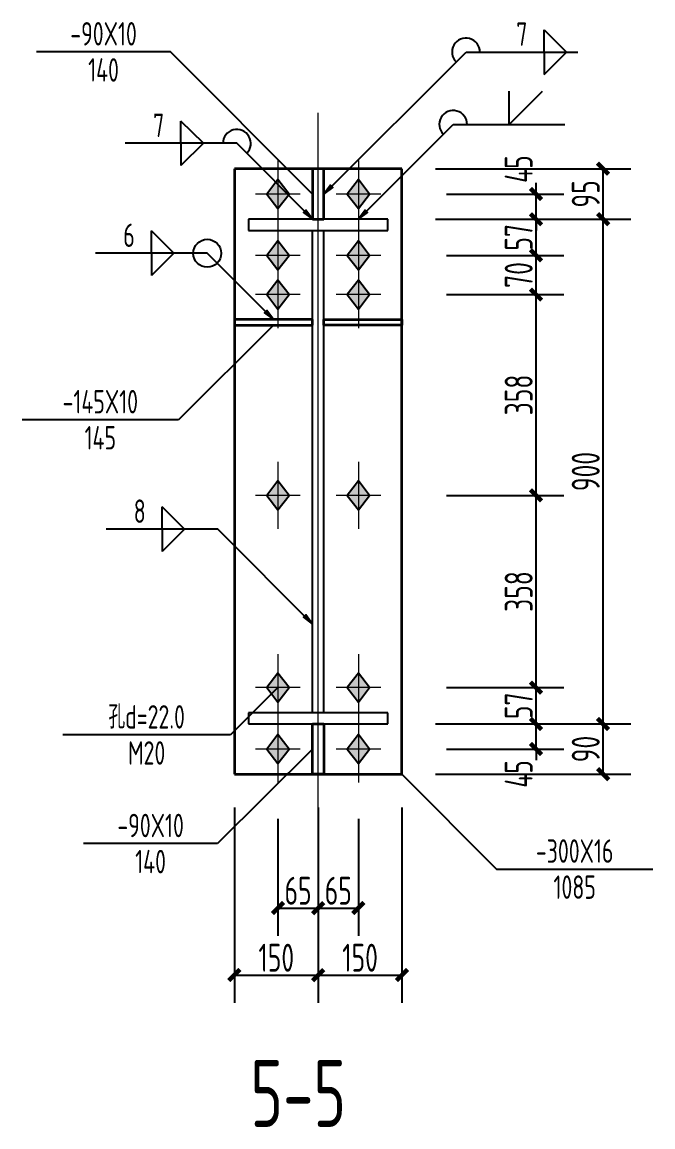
# Model space of a CAD drawing. Extents: x 69728788 to 150676229, y 15322671 to 43663798.
# Drawn here: x 75292364 to 75298011, y 19710259 to 19720158 of the extents above; entities that cross this region are included whole.
import ezdxf
from ezdxf.enums import TextEntityAlignment as Align

# ---------------------------------------------------------------- set-up
doc = ezdxf.new("R2010")
doc.units = 0
doc.header["$LTSCALE"] = 1000
doc.header["$MEASUREMENT"] = 0
doc.linetypes.add('线型6', pattern=[8.75, 5, -1.25, 1.25, -1.25])
doc.layers.get('0').update_dxf_attribs({"linetype": 'CONTINUOUS'})
doc.layers.get('DEFPOINTS').update_dxf_attribs({"linetype": 'CONTINUOUS'})
for name, color, linetype in [('10', 7, 'CONTINUOUS'), ('尺寸标注', 253, 'CONTINUOUS'), ('焊缝标注', 253, 'CONTINUOUS'), ('螺栓孔标注', 253, 'CONTINUOUS'), ('钢板标注', 253, 'CONTINUOUS')]:
    doc.layers.add(name, color=color, linetype=linetype)
doc.layers.add('20', color=2, linetype='CONTINUOUS', lineweight=35)
doc.styles.add('PkpmHz', font='Pkpmeng', dxfattribs={"width": 0.7, "bigfont": 'hztxt'})
doc.styles.add('TSSD_Rein', font='atssdeng.shx', dxfattribs={"width": 0.7, "bigfont": 'atssdchn.shx'})
doc.dimstyles.new('Pkpm_1.00', dxfattribs={"dimtxt": 250, "dimasz": 100, "dimexe": 250, "dimexo": 0.0625, "dimgap": 30, "dimtad": 1, "dimdec": 0, "dimrnd": 5, "dimzin": 0, "dimdsep": 46, "dimtxsty": 'PkpmHz', "dimblk1": 'ARCHTICK', "dimblk2": 'ARCHTICK', "dimsah": 1, "dimcen": 0.09, "dimadec": 0, "dimazin": 0, "dimtfac": 1, "dimtdec": 0, "dimtmove": 2, "dimatfit": 1, "dimfxl": 1, "dimtolj": 1, "dimtzin": 0, "dimarcsym": 0})

# ---------------------------------------------------------------- blocks, each defined once
blk = doc.blocks.new('_ArchTick')
at = {"color": 0, "linetype": 'ByBlock', "const_width": 0.4}
blk.add_lwpolyline([(-0.5, -0.5), (0.5, 0.5)], dxfattribs=at)
blk = doc.blocks.new('*D1389')
at = {"layer": 'DEFPOINTS', "color": 0, "linetype": 'Continuous'}
for p in [(75295764.5, 19718616.9), (75296964.5, 19718616.9), (75295764.5, 19718391.9)]:
    blk.add_point(p, dxfattribs=at)
at = {"layer": '尺寸标注', "color": 0, "linetype": 'Continuous', "lineweight": -2}
for p, q in [((75296964.5, 19718616.9), (75296964.5, 19718716.9)), ((75296164.5, 19718616.9), (75297214.5, 19718616.9)), ((75296964.5, 19718391.9), (75296964.5, 19718616.9)), ((75296164.5, 19718391.9), (75297214.5, 19718391.9)), ((75296964.5, 19718391.9), (75296964.5, 19718291.9))]:
    blk.add_line(p, q, dxfattribs=at)
at = {"layer": '尺寸标注', "color": 0, "linetype": 'Continuous', "lineweight": -2, "xscale": 100, "yscale": 100, "zscale": 100}
for p, rotation in [((75296964.5, 19718616.9), 270), ((75296964.5, 19718391.9), 90)]:
    blk.add_blockref('_ArchTick', p, dxfattribs=dict(at, rotation=rotation))
at = {"layer": '尺寸标注', "color": 0, "linetype": 'Continuous', "insert": (75296809.3, 19718840.6), "char_height": 250, "attachment_point": 5, "rotation": 90, "style": 'PkpmHz'}
blk.add_mtext('\\A1;45', dxfattribs=at)
blk = doc.blocks.new('*D1390')
at = {"layer": 'DEFPOINTS', "color": 0, "linetype": 'Continuous'}
for p in [(75295764.5, 19718391.9), (75296964.5, 19718391.9), (75295764.5, 19718066.9)]:
    blk.add_point(p, dxfattribs=at)
at = {"layer": '尺寸标注', "color": 0, "linetype": 'Continuous', "lineweight": -2}
for p, q in [((75296164.5, 19718391.9), (75297214.5, 19718391.9)), ((75296964.5, 19718066.9), (75296964.5, 19718391.9)), ((75296164.5, 19718066.9), (75297214.5, 19718066.9))]:
    blk.add_line(p, q, dxfattribs=at)
at = {"layer": '尺寸标注', "color": 0, "linetype": 'Continuous', "lineweight": -2, "xscale": 100, "yscale": 100, "zscale": 100}
for p, rotation in [((75296964.5, 19718391.9), 90), ((75296964.5, 19718066.9), 270)]:
    blk.add_blockref('_ArchTick', p, dxfattribs=dict(at, rotation=rotation))
at = {"layer": '尺寸标注', "color": 0, "linetype": 'Continuous', "insert": (75296809.5, 19718229.4), "char_height": 250, "attachment_point": 5, "rotation": 90, "style": 'PkpmHz'}
blk.add_mtext('\\A1;57', dxfattribs=at)
blk = doc.blocks.new('*D1391')
at = {"layer": 'DEFPOINTS', "color": 0, "linetype": 'Continuous'}
for p in [(75295764.5, 19718066.9), (75296964.5, 19718066.9), (75295764.5, 19717716.9)]:
    blk.add_point(p, dxfattribs=at)
at = {"layer": '尺寸标注', "color": 0, "linetype": 'Continuous', "lineweight": -2}
for p, q in [((75296164.5, 19718066.9), (75297214.5, 19718066.9)), ((75296964.5, 19717716.9), (75296964.5, 19718066.9)), ((75296164.5, 19717716.9), (75297214.5, 19717716.9))]:
    blk.add_line(p, q, dxfattribs=at)
at = {"layer": '尺寸标注', "color": 0, "linetype": 'Continuous', "lineweight": -2, "xscale": 100, "yscale": 100, "zscale": 100}
for p, rotation in [((75296964.5, 19718066.9), 90), ((75296964.5, 19717716.9), 270)]:
    blk.add_blockref('_ArchTick', p, dxfattribs=dict(at, rotation=rotation))
at = {"layer": '尺寸标注', "color": 0, "linetype": 'Continuous', "insert": (75296809.5, 19717891.9), "char_height": 250, "attachment_point": 5, "rotation": 90, "style": 'PkpmHz'}
blk.add_mtext('\\A1;70', dxfattribs=at)
blk = doc.blocks.new('*D1392')
at = {"layer": 'DEFPOINTS', "color": 0, "linetype": 'Continuous'}
for p in [(75295764.5, 19713869.5), (75296964.5, 19713869.5), (75295764.5, 19713644.5)]:
    blk.add_point(p, dxfattribs=at)
at = {"layer": '尺寸标注', "color": 0, "linetype": 'Continuous', "lineweight": -2}
for p, q in [((75296964.5, 19713869.5), (75296964.5, 19713969.5)), ((75296164.5, 19713869.5), (75297214.5, 19713869.5)), ((75296964.5, 19713644.5), (75296964.5, 19713869.5)), ((75296164.5, 19713644.5), (75297214.5, 19713644.5)), ((75296964.5, 19713644.5), (75296964.5, 19713544.5))]:
    blk.add_line(p, q, dxfattribs=at)
at = {"layer": '尺寸标注', "color": 0, "linetype": 'Continuous', "lineweight": -2, "xscale": 100, "yscale": 100, "zscale": 100}
for p, rotation in [((75296964.5, 19713869.5), 270), ((75296964.5, 19713644.5), 90)]:
    blk.add_blockref('_ArchTick', p, dxfattribs=dict(at, rotation=rotation))
at = {"layer": '尺寸标注', "color": 0, "linetype": 'Continuous', "insert": (75296809.3, 19713420.9), "char_height": 250, "attachment_point": 5, "rotation": 90, "style": 'PkpmHz'}
blk.add_mtext('\\A1;45', dxfattribs=at)
blk = doc.blocks.new('*D1393')
at = {"layer": 'DEFPOINTS', "color": 0, "linetype": 'Continuous'}
for p in [(75295764.5, 19714194.5), (75296964.5, 19714194.5), (75295764.5, 19713869.5)]:
    blk.add_point(p, dxfattribs=at)
at = {"layer": '尺寸标注', "color": 0, "linetype": 'Continuous', "lineweight": -2}
for p, q in [((75296164.5, 19714194.5), (75297214.5, 19714194.5)), ((75296964.5, 19713869.5), (75296964.5, 19714194.5)), ((75296164.5, 19713869.5), (75297214.5, 19713869.5))]:
    blk.add_line(p, q, dxfattribs=at)
at = {"layer": '尺寸标注', "color": 0, "linetype": 'Continuous', "lineweight": -2, "xscale": 100, "yscale": 100, "zscale": 100}
for p, rotation in [((75296964.5, 19714194.5), 90), ((75296964.5, 19713869.5), 270)]:
    blk.add_blockref('_ArchTick', p, dxfattribs=dict(at, rotation=rotation))
at = {"layer": '尺寸标注', "color": 0, "linetype": 'Continuous', "insert": (75296809.5, 19714032), "char_height": 250, "attachment_point": 5, "rotation": 90, "style": 'PkpmHz'}
blk.add_mtext('\\A1;57', dxfattribs=at)
blk = doc.blocks.new('*D1394')
at = {"layer": 'DEFPOINTS', "color": 0, "linetype": 'Continuous'}
for p in [(75295764.5, 19717716.9), (75296964.5, 19717716.9), (75295764.5, 19715916.9)]:
    blk.add_point(p, dxfattribs=at)
at = {"layer": '尺寸标注', "color": 0, "linetype": 'Continuous', "lineweight": -2}
for p, q in [((75296164.5, 19717716.9), (75297214.5, 19717716.9)), ((75296964.5, 19715916.9), (75296964.5, 19717716.9)), ((75296164.5, 19715916.9), (75297214.5, 19715916.9))]:
    blk.add_line(p, q, dxfattribs=at)
at = {"layer": '尺寸标注', "color": 0, "linetype": 'Continuous', "lineweight": -2, "xscale": 100, "yscale": 100, "zscale": 100}
for p, rotation in [((75296964.5, 19717716.9), 90), ((75296964.5, 19715916.9), 270)]:
    blk.add_blockref('_ArchTick', p, dxfattribs=dict(at, rotation=rotation))
at = {"layer": '尺寸标注', "color": 0, "linetype": 'Continuous', "insert": (75296809.5, 19716816.9), "char_height": 250, "attachment_point": 5, "rotation": 90, "style": 'PkpmHz'}
blk.add_mtext('\\A1;358', dxfattribs=at)
blk = doc.blocks.new('*D1395')
at = {"layer": 'DEFPOINTS', "color": 0, "linetype": 'Continuous'}
for p in [(75295764.5, 19715916.9), (75296964.5, 19715916.9), (75295764.5, 19714194.5)]:
    blk.add_point(p, dxfattribs=at)
at = {"layer": '尺寸标注', "color": 0, "linetype": 'Continuous', "lineweight": -2}
for p, q in [((75296164.5, 19715916.9), (75297214.5, 19715916.9)), ((75296964.5, 19714194.5), (75296964.5, 19715916.9)), ((75296164.5, 19714194.5), (75297214.5, 19714194.5))]:
    blk.add_line(p, q, dxfattribs=at)
at = {"layer": '尺寸标注', "color": 0, "linetype": 'Continuous', "lineweight": -2, "xscale": 100, "yscale": 100, "zscale": 100}
for p, rotation in [((75296964.5, 19715916.9), 90), ((75296964.5, 19714194.5), 270)]:
    blk.add_blockref('_ArchTick', p, dxfattribs=dict(at, rotation=rotation))
at = {"layer": '尺寸标注', "color": 0, "linetype": 'Continuous', "insert": (75296809.5, 19715055.7), "char_height": 250, "attachment_point": 5, "rotation": 90, "style": 'PkpmHz'}
blk.add_mtext('\\A1;358', dxfattribs=at)
blk = doc.blocks.new('*D1396')
at = {"layer": 'DEFPOINTS', "color": 0, "linetype": 'Continuous'}
for p in [(75294654.5, 19713419.5), (75295014.5, 19713419.5), (75295014.5, 19712219.5)]:
    blk.add_point(p, dxfattribs=at)
at = {"layer": '尺寸标注', "color": 0, "linetype": 'Continuous', "lineweight": -2}
for p, q in [((75294654.5, 19713019.5), (75294654.5, 19711969.5)), ((75295014.5, 19713019.5), (75295014.5, 19711969.5)), ((75294654.5, 19712219.5), (75295014.5, 19712219.5))]:
    blk.add_line(p, q, dxfattribs=at)
at = {"layer": '尺寸标注', "color": 0, "linetype": 'Continuous', "lineweight": -2, "xscale": 100, "yscale": 100, "zscale": 100, "rotation": 180}
blk.add_blockref('_ArchTick', (75294654.5, 19712219.5), dxfattribs=at)
at = {"layer": '尺寸标注', "color": 0, "linetype": 'Continuous', "lineweight": -2, "xscale": 100, "yscale": 100, "zscale": 100}
blk.add_blockref('_ArchTick', (75295014.5, 19712219.5), dxfattribs=at)
at = {"layer": '尺寸标注', "color": 0, "linetype": 'Continuous', "insert": (75294834.5, 19712374.5), "char_height": 250, "attachment_point": 5, "style": 'PkpmHz'}
blk.add_mtext('\\A1;65', dxfattribs=at)
blk = doc.blocks.new('*D1397')
at = {"layer": 'DEFPOINTS', "color": 0, "linetype": 'Continuous'}
for p in [(75295014.5, 19713419.5), (75295374.5, 19713419.5), (75295374.5, 19712219.5)]:
    blk.add_point(p, dxfattribs=at)
at = {"layer": '尺寸标注', "color": 0, "linetype": 'Continuous', "lineweight": -2}
for p, q in [((75295014.5, 19713019.5), (75295014.5, 19711969.5)), ((75295374.5, 19713019.5), (75295374.5, 19711969.5)), ((75295014.5, 19712219.5), (75295374.5, 19712219.5))]:
    blk.add_line(p, q, dxfattribs=at)
at = {"layer": '尺寸标注', "color": 0, "linetype": 'Continuous', "lineweight": -2, "xscale": 100, "yscale": 100, "zscale": 100, "rotation": 180}
blk.add_blockref('_ArchTick', (75295014.5, 19712219.5), dxfattribs=at)
at = {"layer": '尺寸标注', "color": 0, "linetype": 'Continuous', "lineweight": -2, "xscale": 100, "yscale": 100, "zscale": 100}
blk.add_blockref('_ArchTick', (75295374.5, 19712219.5), dxfattribs=at)
at = {"layer": '尺寸标注', "color": 0, "linetype": 'Continuous', "insert": (75295194.5, 19712374.5), "char_height": 250, "attachment_point": 5, "style": 'PkpmHz'}
blk.add_mtext('\\A1;65', dxfattribs=at)
blk = doc.blocks.new('*D1398')
at = {"layer": 'DEFPOINTS', "color": 0, "linetype": 'Continuous'}
for p in [(75294264.5, 19713419.5), (75295014.5, 19713419.5), (75295014.5, 19711619.5)]:
    blk.add_point(p, dxfattribs=at)
at = {"layer": '尺寸标注', "color": 0, "linetype": 'Continuous', "lineweight": -2}
for p, q in [((75294264.5, 19713119.5), (75294264.5, 19711369.5)), ((75295014.5, 19713119.5), (75295014.5, 19711369.5)), ((75294264.5, 19711619.5), (75295014.5, 19711619.5))]:
    blk.add_line(p, q, dxfattribs=at)
at = {"layer": '尺寸标注', "color": 0, "linetype": 'Continuous', "lineweight": -2, "xscale": 100, "yscale": 100, "zscale": 100, "rotation": 180}
blk.add_blockref('_ArchTick', (75294264.5, 19711619.5), dxfattribs=at)
at = {"layer": '尺寸标注', "color": 0, "linetype": 'Continuous', "lineweight": -2, "xscale": 100, "yscale": 100, "zscale": 100}
blk.add_blockref('_ArchTick', (75295014.5, 19711619.5), dxfattribs=at)
at = {"layer": '尺寸标注', "color": 0, "linetype": 'Continuous', "insert": (75294639.5, 19711774.5), "char_height": 250, "attachment_point": 5, "style": 'PkpmHz'}
blk.add_mtext('\\A1;150', dxfattribs=at)
blk = doc.blocks.new('*D1399')
at = {"layer": 'DEFPOINTS', "color": 0, "linetype": 'Continuous'}
for p in [(75295014.5, 19713419.5), (75295764.5, 19713419.5), (75295764.5, 19711619.5)]:
    blk.add_point(p, dxfattribs=at)
at = {"layer": '尺寸标注', "color": 0, "linetype": 'Continuous', "lineweight": -2}
for p, q in [((75295014.5, 19713119.5), (75295014.5, 19711369.5)), ((75295764.5, 19713119.5), (75295764.5, 19711369.5)), ((75295014.5, 19711619.5), (75295764.5, 19711619.5))]:
    blk.add_line(p, q, dxfattribs=at)
at = {"layer": '尺寸标注', "color": 0, "linetype": 'Continuous', "lineweight": -2, "xscale": 100, "yscale": 100, "zscale": 100, "rotation": 180}
blk.add_blockref('_ArchTick', (75295014.5, 19711619.5), dxfattribs=at)
at = {"layer": '尺寸标注', "color": 0, "linetype": 'Continuous', "lineweight": -2, "xscale": 100, "yscale": 100, "zscale": 100}
blk.add_blockref('_ArchTick', (75295764.5, 19711619.5), dxfattribs=at)
at = {"layer": '尺寸标注', "color": 0, "linetype": 'Continuous', "insert": (75295389.5, 19711774.5), "char_height": 250, "attachment_point": 5, "style": 'PkpmHz'}
blk.add_mtext('\\A1;150', dxfattribs=at)
blk = doc.blocks.new('*D1400')
at = {"layer": 'DEFPOINTS', "color": 0, "linetype": 'Continuous'}
for p in [(75295764.5, 19713869.5), (75297564.5, 19713869.5), (75295764.5, 19713419.5)]:
    blk.add_point(p, dxfattribs=at)
at = {"layer": '尺寸标注', "color": 0, "linetype": 'Continuous', "lineweight": -2}
for p, q in [((75296064.5, 19713869.5), (75297814.5, 19713869.5)), ((75297564.5, 19713419.5), (75297564.5, 19713869.5)), ((75296064.5, 19713419.5), (75297814.5, 19713419.5))]:
    blk.add_line(p, q, dxfattribs=at)
at = {"layer": '尺寸标注', "color": 0, "linetype": 'Continuous', "lineweight": -2, "xscale": 100, "yscale": 100, "zscale": 100}
for p, rotation in [((75297564.5, 19713869.5), 90), ((75297564.5, 19713419.5), 270)]:
    blk.add_blockref('_ArchTick', p, dxfattribs=dict(at, rotation=rotation))
at = {"layer": '尺寸标注', "color": 0, "linetype": 'Continuous', "insert": (75297409.5, 19713644.5), "char_height": 250, "attachment_point": 5, "rotation": 90, "style": 'PkpmHz'}
blk.add_mtext('\\A1;90', dxfattribs=at)
blk = doc.blocks.new('*D1401')
at = {"layer": 'DEFPOINTS', "color": 0, "linetype": 'Continuous'}
for p in [(75295764.5, 19718391.9), (75297564.5, 19718391.9), (75295764.5, 19713869.5)]:
    blk.add_point(p, dxfattribs=at)
at = {"layer": '尺寸标注', "color": 0, "linetype": 'Continuous', "lineweight": -2}
for p, q in [((75296064.5, 19718391.9), (75297814.5, 19718391.9)), ((75297564.5, 19713869.5), (75297564.5, 19718391.9)), ((75296064.5, 19713869.5), (75297814.5, 19713869.5))]:
    blk.add_line(p, q, dxfattribs=at)
at = {"layer": '尺寸标注', "color": 0, "linetype": 'Continuous', "lineweight": -2, "xscale": 100, "yscale": 100, "zscale": 100}
for p, rotation in [((75297564.5, 19718391.9), 90), ((75297564.5, 19713869.5), 270)]:
    blk.add_blockref('_ArchTick', p, dxfattribs=dict(at, rotation=rotation))
at = {"layer": '尺寸标注', "color": 0, "linetype": 'Continuous', "insert": (75297409.5, 19716130.7), "char_height": 250, "attachment_point": 5, "rotation": 90, "style": 'PkpmHz'}
blk.add_mtext('\\A1;900', dxfattribs=at)
blk = doc.blocks.new('*D1402')
at = {"layer": 'DEFPOINTS', "color": 0, "linetype": 'Continuous'}
for p in [(75295764.5, 19718844.5), (75297564.5, 19718844.5), (75295764.5, 19718391.9)]:
    blk.add_point(p, dxfattribs=at)
at = {"layer": '尺寸标注', "color": 0, "linetype": 'Continuous', "lineweight": -2}
for p, q in [((75296064.5, 19718844.5), (75297814.5, 19718844.5)), ((75297564.5, 19718391.9), (75297564.5, 19718844.5)), ((75296064.5, 19718391.9), (75297814.5, 19718391.9))]:
    blk.add_line(p, q, dxfattribs=at)
at = {"layer": '尺寸标注', "color": 0, "linetype": 'Continuous', "lineweight": -2, "xscale": 100, "yscale": 100, "zscale": 100}
for p, rotation in [((75297564.5, 19718844.5), 90), ((75297564.5, 19718391.9), 270)]:
    blk.add_blockref('_ArchTick', p, dxfattribs=dict(at, rotation=rotation))
at = {"layer": '尺寸标注', "color": 0, "linetype": 'Continuous', "insert": (75297409.5, 19718618.2), "char_height": 250, "attachment_point": 5, "rotation": 90, "style": 'PkpmHz'}
blk.add_mtext('\\A1;95', dxfattribs=at)

msp = doc.modelspace()

# ---------------------------------------------------------------- hatches: boundary and pattern name
at = {"layer": '10'}
for points in [[(75294654.5, 19718746.9), (75294554.5, 19718616.9), (75294654.5, 19718486.9), (75294754.5, 19718616.9)], [(75295374.5, 19718746.9), (75295274.5, 19718616.9), (75295374.5, 19718486.9), (75295474.5, 19718616.9)], [(75294654.5, 19718196.9), (75294554.5, 19718066.9), (75294654.5, 19717936.9), (75294754.5, 19718066.9)], [(75295374.5, 19718196.9), (75295274.5, 19718066.9), (75295374.5, 19717936.9), (75295474.5, 19718066.9)], [(75294654.5, 19717846.9), (75294554.5, 19717716.9), (75294654.5, 19717586.9), (75294754.5, 19717716.9)], [(75295374.5, 19717846.9), (75295274.5, 19717716.9), (75295374.5, 19717586.9), (75295474.5, 19717716.9)], [(75294654.5, 19716046.9), (75294554.5, 19715916.9), (75294654.5, 19715786.9), (75294754.5, 19715916.9)], [(75295374.5, 19716046.9), (75295274.5, 19715916.9), (75295374.5, 19715786.9), (75295474.5, 19715916.9)], [(75294654.5, 19714324.5), (75294554.5, 19714194.5), (75294654.5, 19714064.5), (75294754.5, 19714194.5)], [(75295374.5, 19714324.5), (75295274.5, 19714194.5), (75295374.5, 19714064.5), (75295474.5, 19714194.5)], [(75294654.5, 19713774.5), (75294554.5, 19713644.5), (75294654.5, 19713514.5), (75294754.5, 19713644.5)], [(75295374.5, 19713774.5), (75295274.5, 19713644.5), (75295374.5, 19713514.5), (75295474.5, 19713644.5)]]:
    msp.add_hatch(color=1, dxfattribs=at).paths.add_polyline_path(points)
at = {"layer": '焊缝标注'}
for points in [[(75295064.5, 19718616.9), (75295145.9, 19718677), (75295124.6, 19718698.2)], [(75294964.5, 19718391.9), (75294904.5, 19718473.3), (75294883.3, 19718452.1)], [(75295374.5, 19718391.9), (75295455.9, 19718452), (75295434.6, 19718473.2)], [(75294614.5, 19717491.9), (75294554.5, 19717573.3), (75294533.3, 19717552.1)], [(75294964.5, 19714764.3), (75294904.5, 19714845.6), (75294883.3, 19714824.5)]]:
    msp.add_hatch(color=256, dxfattribs=at).paths.add_polyline_path(points)

# ---------------------------------------------------------------- linework, layer by layer
at = {"layer": '10', "linetype": '线型6', "lineweight": 18, "ltscale": 100}
msp.add_line((75295014.5, 19712919.5), (75295014.5, 19719344.5), dxfattribs=at)
at = {"layer": '10', "color": 9, "lineweight": 18, "ltscale": 100}
for p, q in [((75294654.5, 19718916.9), (75294654.5, 19718316.9)), ((75295374.5, 19718916.9), (75295374.5, 19718316.9)), ((75294854.5, 19718616.9), (75294454.5, 19718616.9)), ((75295574.5, 19718616.9), (75295174.5, 19718616.9)), ((75294654.5, 19718366.9), (75294654.5, 19717766.9)), ((75295374.5, 19718366.9), (75295374.5, 19717766.9)), ((75294854.5, 19718066.9), (75294454.5, 19718066.9)), ((75294654.5, 19718016.9), (75294654.5, 19717416.9)), ((75295574.5, 19718066.9), (75295174.5, 19718066.9)), ((75295374.5, 19718016.9), (75295374.5, 19717416.9)), ((75294854.5, 19717716.9), (75294454.5, 19717716.9)), ((75295574.5, 19717716.9), (75295174.5, 19717716.9)), ((75294654.5, 19716216.9), (75294654.5, 19715616.9)), ((75295374.5, 19716216.9), (75295374.5, 19715616.9)), ((75294854.5, 19715916.9), (75294454.5, 19715916.9)), ((75295574.5, 19715916.9), (75295174.5, 19715916.9)), ((75294654.5, 19714494.5), (75294654.5, 19713894.5)), ((75295374.5, 19714494.5), (75295374.5, 19713894.5)), ((75294854.5, 19714194.5), (75294454.5, 19714194.5)), ((75295574.5, 19714194.5), (75295174.5, 19714194.5)), ((75294654.5, 19713944.5), (75294654.5, 19713344.5)), ((75295374.5, 19713944.5), (75295374.5, 19713344.5)), ((75294854.5, 19713644.5), (75294454.5, 19713644.5)), ((75295574.5, 19713644.5), (75295174.5, 19713644.5))]:
    msp.add_line(p, q, dxfattribs=at)
at = {"layer": '10', "color": 3, "ltscale": 100}
for p, q in [((75295639.5, 19718391.9), (75294389.5, 19718391.9)), ((75294389.5, 19718391.9), (75294389.5, 19718291.9)), ((75295639.5, 19718291.9), (75295639.5, 19718391.9)), ((75294389.5, 19718291.9), (75295639.5, 19718291.9)), ((75294964.5, 19713969.5), (75294964.5, 19718291.9)), ((75295064.5, 19713969.5), (75295064.5, 19718291.9)), ((75295639.5, 19713969.5), (75294389.5, 19713969.5)), ((75294389.5, 19713969.5), (75294389.5, 19713869.5)), ((75295639.5, 19713869.5), (75295639.5, 19713969.5)), ((75294389.5, 19713869.5), (75295639.5, 19713869.5))]:
    msp.add_line(p, q, dxfattribs=at)
at = {"layer": '10', "color": 1, "linetype": 'Continuous'}
for points in [[(75294654.5, 19718746.9), (75294554.5, 19718616.9), (75294654.5, 19718486.9), (75294754.5, 19718616.9)], [(75295374.5, 19718746.9), (75295274.5, 19718616.9), (75295374.5, 19718486.9), (75295474.5, 19718616.9)], [(75294654.5, 19718196.9), (75294554.5, 19718066.9), (75294654.5, 19717936.9), (75294754.5, 19718066.9)], [(75295374.5, 19718196.9), (75295274.5, 19718066.9), (75295374.5, 19717936.9), (75295474.5, 19718066.9)], [(75294654.5, 19717846.9), (75294554.5, 19717716.9), (75294654.5, 19717586.9), (75294754.5, 19717716.9)], [(75295374.5, 19717846.9), (75295274.5, 19717716.9), (75295374.5, 19717586.9), (75295474.5, 19717716.9)], [(75294654.5, 19716046.9), (75294554.5, 19715916.9), (75294654.5, 19715786.9), (75294754.5, 19715916.9)], [(75295374.5, 19716046.9), (75295274.5, 19715916.9), (75295374.5, 19715786.9), (75295474.5, 19715916.9)], [(75294654.5, 19714324.5), (75294554.5, 19714194.5), (75294654.5, 19714064.5), (75294754.5, 19714194.5)], [(75295374.5, 19714324.5), (75295274.5, 19714194.5), (75295374.5, 19714064.5), (75295474.5, 19714194.5)], [(75294654.5, 19713774.5), (75294554.5, 19713644.5), (75294654.5, 19713514.5), (75294754.5, 19713644.5)], [(75295374.5, 19713774.5), (75295274.5, 19713644.5), (75295374.5, 19713514.5), (75295474.5, 19713644.5)]]:
    msp.add_lwpolyline(points, close=True, dxfattribs=at)
at = {"layer": '20', "ltscale": 100}
for p, q in [((75295764.5, 19718844.5), (75294264.5, 19718844.5)), ((75294264.5, 19718844.5), (75294264.5, 19713419.5)), ((75295064.5, 19718841.9), (75294964.5, 19718841.9)), ((75294964.5, 19718841.9), (75294964.5, 19718391.9)), ((75295064.5, 19718391.9), (75295064.5, 19718841.9)), ((75295764.5, 19713419.5), (75295764.5, 19718844.5)), ((75294964.5, 19718391.9), (75295064.5, 19718391.9)), ((75294964.5, 19717491.9), (75294264.5, 19717491.9)), ((75294264.5, 19717491.9), (75294264.5, 19717441.9)), ((75294264.5, 19717441.9), (75294964.5, 19717441.9)), ((75294964.5, 19717441.9), (75294964.5, 19717491.9)), ((75295064.5, 19717491.9), (75295764.5, 19717491.9)), ((75295064.5, 19717441.9), (75295064.5, 19717491.9)), ((75295764.5, 19717441.9), (75295064.5, 19717441.9)), ((75295764.5, 19717491.9), (75295764.5, 19717441.9)), ((75294964.5, 19713869.5), (75295064.5, 19713869.5)), ((75294964.5, 19713419.5), (75294964.5, 19713869.5)), ((75295064.5, 19713869.5), (75295064.5, 19713419.5)), ((75294264.5, 19713419.5), (75295764.5, 19713419.5)), ((75295064.5, 19713419.5), (75294964.5, 19713419.5))]:
    msp.add_line(p, q, dxfattribs=at)
at = {"layer": '焊缝标注', "ltscale": 100}
for p, q in [((75297037.8, 19720089.2), (75297237.8, 19719889.2)), ((75297037.8, 19719889.2), (75297037.8, 19720089.2)), ((75295064.5, 19718616.9), (75296337.8, 19719889.2)), ((75296337.8, 19719889.2), (75297337.8, 19719889.2)), ((75297037.8, 19719689.2), (75297237.8, 19719889.2)), ((75297037.8, 19719889.2), (75297037.8, 19719689.2)), ((75296723.4, 19719240.1), (75296723.4, 19719540.1)), ((75296723.4, 19719240.1), (75297023.4, 19719540.1)), ((75293986.5, 19719071.6), (75293786.5, 19719271.6)), ((75293786.5, 19719071.6), (75293786.5, 19719271.6)), ((75295374.5, 19718391.9), (75296223.4, 19719240.1)), ((75296223.4, 19719240.1), (75297223.4, 19719240.1)), ((75294286.5, 19719071.6), (75293286.5, 19719071.6)), ((75293986.5, 19719071.6), (75293786.5, 19718871.6)), ((75293786.5, 19719071.6), (75293786.5, 19718871.6)), ((75294964.5, 19718391.9), (75294286.5, 19719071.6)), ((75293721.3, 19718086.6), (75293521.3, 19718286.6)), ((75293521.3, 19718086.6), (75293521.3, 19718286.6)), ((75294021.3, 19718086.6), (75293021.3, 19718086.6)), ((75293721.3, 19718086.6), (75293521.3, 19717886.6)), ((75293521.3, 19718086.6), (75293521.3, 19717886.6)), ((75294614.5, 19717491.9), (75294021.3, 19718086.6)), ((75293817, 19715613.8), (75293617, 19715813.8)), ((75293617, 19715613.8), (75293617, 19715813.8)), ((75294117, 19715613.8), (75293117, 19715613.8)), ((75293817, 19715613.8), (75293617, 19715413.8)), ((75293617, 19715613.8), (75293617, 19715413.8)), ((75294964.5, 19714764.3), (75294117, 19715613.8))]:
    msp.add_line(p, q, dxfattribs=at)
at = {"layer": '焊缝标注', "linetype": 'Continuous'}
for points in [[(75295064.5, 19718616.9), (75295145.9, 19718677), (75295124.6, 19718698.2)], [(75294964.5, 19718391.9), (75294904.5, 19718473.3), (75294883.3, 19718452.1)], [(75295374.5, 19718391.9), (75295455.9, 19718452), (75295434.6, 19718473.2)], [(75294614.5, 19717491.9), (75294554.5, 19717573.3), (75294533.3, 19717552.1)], [(75294964.5, 19714764.3), (75294904.5, 19714845.6), (75294883.3, 19714824.5)]]:
    msp.add_lwpolyline(points, close=True, dxfattribs=at)
at = {"layer": '焊缝标注', "ltscale": 100}
msp.add_circle((75294021.3, 19718086.6), 125, dxfattribs=at)
for centre, start, end in [((75296337.8, 19719889.2), 0, 224.97719), ((75296223.4, 19719240.1), 0, 224.97719), ((75294286.5, 19719071.6), 314.93155, 180)]:
    msp.add_arc(centre, 125, start, end, dxfattribs=at)
at = {"layer": '螺栓孔标注', "ltscale": 100}
for p, q in [((75294654.5, 19714194.5), (75294229.4, 19713771.1)), ((75294229.4, 19713771.1), (75292729.4, 19713771.1))]:
    msp.add_line(p, q, dxfattribs=at)
at = {"layer": '螺栓孔标注', "ltscale": 100, "const_width": 10}
msp.add_lwpolyline([(75294659.5, 19714194.5, 1), (75294649.5, 19714194.5, 1)], format="xyb", close=True, dxfattribs=at)
at = {"layer": '钢板标注', "ltscale": 100}
for p, q in [((75293693.2, 19719891.2), (75292493.2, 19719891.2)), ((75294964.5, 19718616.9), (75293693.2, 19719891.2)), ((75294614.5, 19717441.9), (75293764.3, 19716595.1)), ((75293764.3, 19716595.1), (75292364.3, 19716595.1)), ((75294964.5, 19713644.5), (75294114.3, 19712797.7)), ((75295764.5, 19713419.5), (75296610.7, 19712568.6)), ((75294114.3, 19712797.7), (75292914.3, 19712797.7)), ((75296610.7, 19712568.6), (75298010.7, 19712568.6))]:
    msp.add_line(p, q, dxfattribs=at)
at = {"layer": '钢板标注', "ltscale": 100, "const_width": 10}
for points in [[(75294969.5, 19718616.9, 1), (75294959.5, 19718616.9, 1)], [(75294619.5, 19717441.9, 1), (75294609.5, 19717441.9, 1)], [(75294969.5, 19713644.5, 1), (75294959.5, 19713644.5, 1)], [(75295769.5, 19713419.5, 1), (75295759.5, 19713419.5, 1)]]:
    msp.add_lwpolyline(points, format="xyb", close=True, dxfattribs=at)

# ---------------------------------------------------------------- texts
at = {"layer": '10', "style": 'TSSD_Rein', "width": 0.7}
msp.add_text('5-5', height=600, dxfattribs=at).set_placement((75294407.9, 19710258.6))
at = {"layer": '焊缝标注', "style": 'PkpmHz', "width": 0.71}
for s, p in [('7', (75296837.8, 19719945.8)), ('7', (75293586.5, 19719128.2)), ('6', (75293321.3, 19718143.2)), ('8', (75293417, 19715670.4))]:
    msp.add_text(s, height=210, dxfattribs=at).set_placement(p, align=Align.CENTER)
at = {"layer": '螺栓孔标注', "style": 'PkpmHz', "width": 0.71}
msp.add_text('孔d=22.0', height=210, dxfattribs=at).set_placement((75293479.4, 19713827.7), align=Align.CENTER)
msp.add_text('M20', height=210, dxfattribs=at).set_placement((75293479.4, 19713714.5), align=Align.TOP_CENTER)
at = {"layer": '钢板标注', "style": 'PkpmHz', "width": 0.71}
for s, p in [('-90X10', (75293093.2, 19719947.9)), ('-145X10', (75293064.3, 19716651.7)), ('-90X10', (75293514.3, 19712854.3)), ('-300X16', (75297310.7, 19712625.3))]:
    msp.add_text(s, height=210, dxfattribs=at).set_placement(p, align=Align.CENTER)
for s, p in [('140', (75293093.2, 19719834.6)), ('145', (75293064.3, 19716538.5)), ('140', (75293514.3, 19712741.1)), ('1085', (75297310.7, 19712512))]:
    msp.add_text(s, height=210, dxfattribs=at).set_placement(p, align=Align.TOP_CENTER)

# ---------------------------------------------------------------- dimensions: what is measured, and where the dimension line sits
at = {"layer": '尺寸标注', "linetype": 'Continuous'}
for base, p1, p2, picture, middle in [((75296964.5, 19718616.9), (75295764.5, 19718391.9), (75295764.5, 19718616.9), '*D1389', (75296809.3, 19718840.6)), ((75296964.5, 19713869.5), (75295764.5, 19713644.5), (75295764.5, 19713869.5), '*D1392', (75296809.3, 19713420.9))]:
    dim = msp.add_linear_dim(base=base, p1=p1, p2=p2, angle=90, text='45', dimstyle='Pkpm_1.00', override={"dimexo": 400, "dimtih": 0, "dimtoh": 0}, dxfattribs=at)
    dim.commit()
    dim.dimension.update_dxf_attribs({"geometry": picture, "text_midpoint": middle, "dimtype": 160})
for base, p1, p2, text, override, picture, middle in [((75297564.5, 19718844.5), (75295764.5, 19718391.9), (75295764.5, 19718844.5), '95', {"dimexo": 300, "dimtih": 0, "dimtoh": 0}, '*D1402', (75297409.5, 19718618.2)), ((75296964.5, 19718391.9), (75295764.5, 19718066.9), (75295764.5, 19718391.9), '57', {"dimexo": 400, "dimtih": 0, "dimtoh": 0}, '*D1390', (75296809.5, 19718229.4)), ((75297564.5, 19718391.9), (75295764.5, 19713869.5), (75295764.5, 19718391.9), '900', {"dimexo": 300, "dimtih": 0, "dimtoh": 0}, '*D1401', (75297409.5, 19716130.7)), ((75296964.5, 19718066.9), (75295764.5, 19717716.9), (75295764.5, 19718066.9), '70', {"dimexo": 400, "dimtih": 0, "dimtoh": 0}, '*D1391', (75296809.5, 19717891.9)), ((75296964.5, 19717716.9), (75295764.5, 19715916.9), (75295764.5, 19717716.9), '358', {"dimexo": 400, "dimtih": 0, "dimtoh": 0}, '*D1394', (75296809.5, 19716816.9)), ((75296964.5, 19715916.9), (75295764.5, 19714194.5), (75295764.5, 19715916.9), '358', {"dimexo": 400, "dimtih": 0, "dimtoh": 0}, '*D1395', (75296809.5, 19715055.7)), ((75296964.5, 19714194.5), (75295764.5, 19713869.5), (75295764.5, 19714194.5), '57', {"dimexo": 400, "dimtih": 0, "dimtoh": 0}, '*D1393', (75296809.5, 19714032)), ((75297564.5, 19713869.5), (75295764.5, 19713419.5), (75295764.5, 19713869.5), '90', {"dimexo": 300, "dimtih": 0, "dimtoh": 0}, '*D1400', (75297409.5, 19713644.5))]:
    dim = msp.add_linear_dim(base=base, p1=p1, p2=p2, angle=90, text=text, dimstyle='Pkpm_1.00', override=override, dxfattribs=at)
    dim.commit()
    dim.dimension.update_dxf_attribs({"geometry": picture, "text_midpoint": middle})
for base, p1, p2, text, override, picture, middle in [((75295014.5, 19711619.5), (75294264.5, 19713419.5), (75295014.5, 19713419.5), '150', {"dimexo": 300, "dimtih": 0, "dimtoh": 0}, '*D1398', (75294639.5, 19711774.5)), ((75295014.5, 19712219.5), (75294654.5, 19713419.5), (75295014.5, 19713419.5), '65', {"dimexo": 400, "dimtih": 0, "dimtoh": 0}, '*D1396', (75294834.5, 19712374.5)), ((75295374.5, 19712219.5), (75295014.5, 19713419.5), (75295374.5, 19713419.5), '65', {"dimexo": 400, "dimtih": 0, "dimtoh": 0}, '*D1397', (75295194.5, 19712374.5)), ((75295764.5, 19711619.5), (75295014.5, 19713419.5), (75295764.5, 19713419.5), '150', {"dimexo": 300, "dimtih": 0, "dimtoh": 0}, '*D1399', (75295389.5, 19711774.5))]:
    dim = msp.add_linear_dim(base=base, p1=p1, p2=p2, text=text, dimstyle='Pkpm_1.00', override=override, dxfattribs=at)
    dim.commit()
    dim.dimension.update_dxf_attribs({"geometry": picture, "text_midpoint": middle})

doc.saveas('drawing.dxf')
